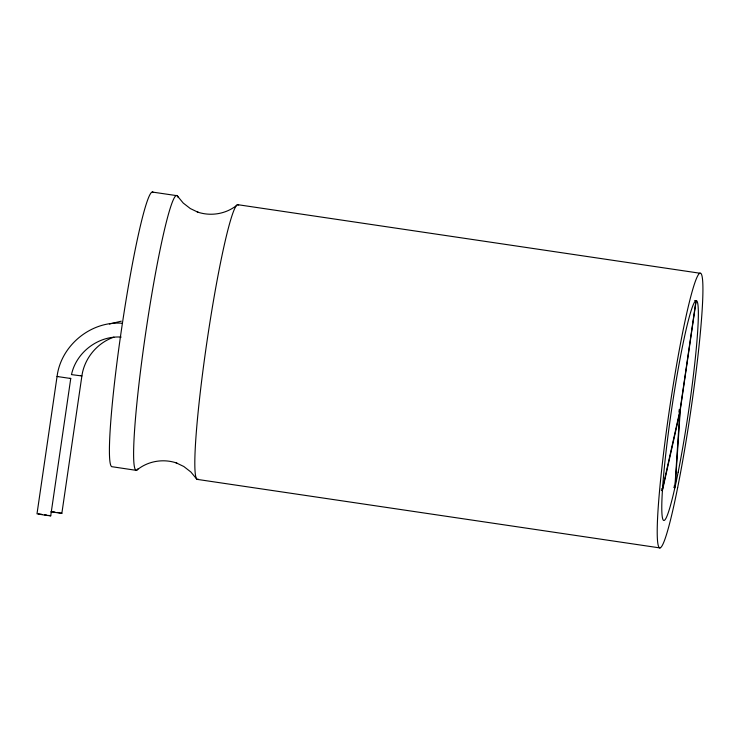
<?xml version="1.0" encoding="UTF-8"?>
<svg xmlns="http://www.w3.org/2000/svg" width="740" height="740" viewBox="0 0 740 740"><rect width="100%" height="100%" fill="white"/><g stroke="black" fill="none" stroke-linecap="round" stroke-linejoin="round"><path stroke-width="1.11" d="M695.174 300.56L696.155 300.699L680.282 410.006L675.269 485.865A1.388 1.018 3.7 0 0 674.075 486.106M69.939 378.26L70.753 378.501L50.718 515.845L45.223 515.225L37 513.828L57.063 376.466C60.948 345.534 90.742 320.966 121.869 323.214M50.792 511.849L61.855 513.32L81.89 375.976C84.323 358.401 97.144 342.851 113.951 337.144M661.394 488.992A1.388 0.934 12.5 0 1 662.522 488.779L680.06 410.053L696.007 300.755L694.952 300.579M71.623 374.005C76.618 351.944 98.577 335.525 121.156 337.079M61.855 513.32L61.346 513.144M237.161 204.989C226.19 214.073 210.613 216.626 197.21 211.936L198.07 212.278L190.31 208.551L183.224 203.047L177.424 196.008M136.937 470.057C147.917 460.974 163.494 458.421 176.897 463.101L176.028 462.768L183.797 466.496L190.874 472L196.683 479.03M109.418 324.018L121.286 321.179M70.753 378.501L57.035 376.484L57.748 376.493M38.443 513.912L41.865 514.337M52.355 511.719L54.945 512.089M152.31 192.058L176.971 195.674M238.215 204.749L700.123 273.254M197.136 479.372L660.052 547.942M135.892 470.298L112.23 466.746A138.861 10.647 -81.6 0 1 122.044 325.748A138.861 10.647 -81.6 0 1 153.226 192.391M44.428 514.698L46.907 515.086M57.424 512.459L60.236 512.931M71.401 374.607L81.909 375.957L81.076 375.735M48.618 515.373L50.736 515.826M138.158 468.614A138.861 10.647 -81.6 0 1 145.78 332.279A138.861 10.647 -81.6 0 1 178.201 197.589M198.191 479.122A138.861 10.647 -81.6 0 1 207.006 341.353A138.861 10.647 -81.6 0 1 238.668 205.1M673.816 487.29A1.388 1.018 3.7 0 0 674.824 487.863L679.801 412.541L662.393 490.666A1.388 0.934 12.5 0 1 661.329 490.121M679.699 412.717A1.933 1.924 77.2 0 1 678.839 411.597M678.996 410.108A1.462 0.518 10.1 0 1 680.06 410.043M679.135 410.071A1.462 0.592 6.5 0 1 680.282 409.988M677.655 487.614A138.861 10.647 -81.6 0 0 701.048 273.578A138.861 10.647 -81.6 0 0 661.569 470.594A138.861 10.647 -81.6 0 0 677.655 487.614M678.145 472.213A111.083 8.519 -81.6 0 0 696.849 300.986A111.083 8.519 -81.6 0 0 665.269 458.596A111.083 8.519 -81.6 0 0 678.145 472.213"/></g></svg>
